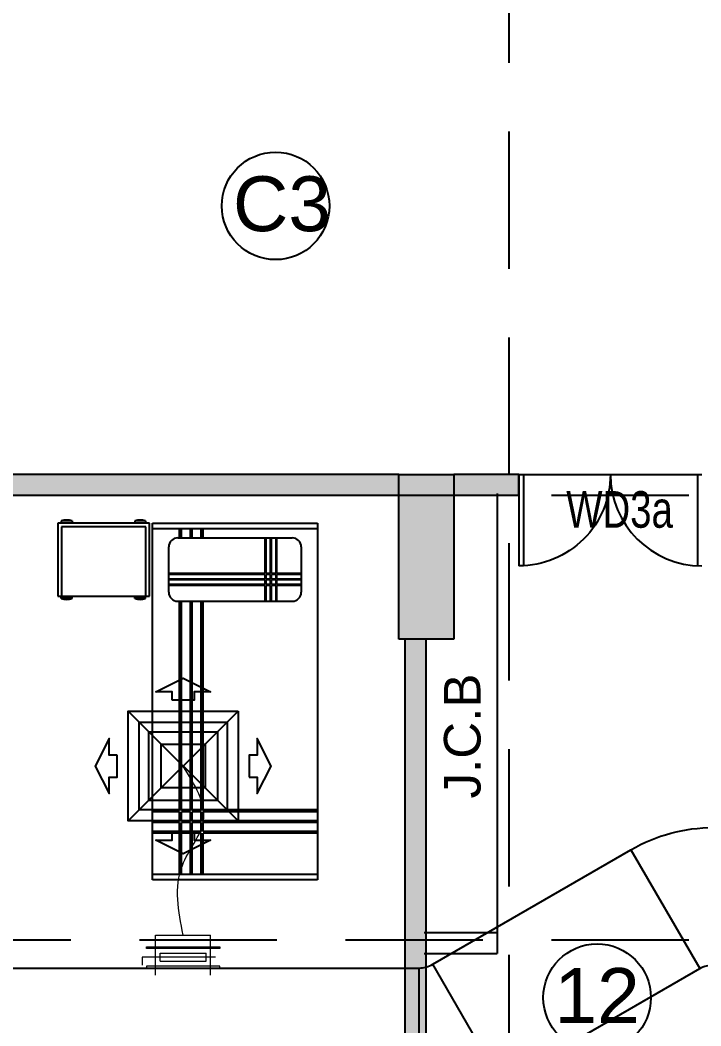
# Model space of a CAD drawing. Extents: x 11598203 to 11995143, y -3849975 to -3698974.
# Drawn here: x 11959176 to 11962894, y -3805955 to -3800459 of the extents above; entities that cross this region are included whole.
import ezdxf

# ---------------------------------------------------------------- set-up
doc = ezdxf.new("R2010")
doc.units = 0
doc.header["$MEASUREMENT"] = 0
doc.linetypes.add('HIDDEN', pattern=[0.375, 0.25, -0.125])
doc.layers.get('0').update_dxf_attribs({"linetype": 'CONTINUOUS'})
for name, color, linetype in [('GRID LINES', 9, 'CONTINUOUS'), ('HATCH', 7, 'CONTINUOUS'), ('HS', 7, 'CONTINUOUS'), ('MEP_HVAC_SA_DIFFUSER', 5, 'CONTINUOUS'), ('MEP_HVAC_SA_DUCT', 3, 'CONTINUOUS'), ('SECTION', 8, 'CONTINUOUS')]:
    doc.layers.add(name, color=color, linetype=linetype)
doc.layers.add('MEP_HVAC_BUTTERFLY _DAMPER', color=5, linetype='CONTINUOUS', lineweight=0)
doc.layers.add('MEP_HVAC_FLEXIBLE_DUCT', color=30, linetype='CONTINUOUS', lineweight=18)
doc.styles.add('ARIAL', font='arial.ttf', dxfattribs={"width": 0.75})
doc.styles.get("Standard").update_dxf_attribs({"font": 'arial.ttf'})

# ---------------------------------------------------------------- blocks, each defined once
blk = doc.blocks.new('8TH FLOOR')
at = {"ltscale": 500}
for points in [[(-15029.60540638678, 6229.999999991152), (-15384.99999967776, 6229.999999990221), (-15384.99999967776, 6114.999999992084), (-15029.60540638492, 6114.999999990687)], [(-15534.9999996759, 5329.999130359385), (-15649.99999968149, 5329.999130360316), (-15649.99999968149, 199.9999999990687), (-15534.99999967776, 199.9999999990687)]]:
    blk.add_hatch(color=8, dxfattribs=at).paths.add_polyline_path(points)
at = {"layer": 'HATCH', "ltscale": 500}
h = blk.add_hatch(color=32, dxfattribs=at)
h.dxf.hatch_style = 1
h.paths.add_polyline_path([(-44309.99999993667, 10129.99999998417), (-44009.99999964237, 10129.99999998417), (-44009.99999964237, 9229.999999986961), (-44309.99999993667, 9229.999999986961)])
h.paths.add_polyline_path([(-6929.999999688938, 6229.99999998929), (-6629.999999688938, 6229.99999998929), (-6629.999999688938, 5251.73913045926), (-6929.999999688938, 5251.73913045926)])
h.paths.add_polyline_path([(-899.9999996982515, 6264.99999998929), (1.862645149230957e-09, 6264.99999998929), (1.862645149230957e-09, 5964.999999990221), (-899.9999996982515, 5964.999999990221)])
h.paths.add_polyline_path([(-31623.74347890913, -10479.99999998743), (-31023.74347890913, -10479.99999998743), (-31023.74347890913, -10779.9999999865), (-31623.74347890913, -10779.9999999865)])
h.paths.add_polyline_path([(-36804.99999965169, -13009.9999999837), (-36054.99999964982, -13009.9999999837), (-36054.99999964982, -13309.99999998324), (-36804.99999965169, -13309.99999998324)])
h.paths.add_polyline_path([(-26484.99999966472, 199.9999999990687), (-26184.99999996461, 199.9999999990687), (-26184.99999996461, -700.0008696326986), (-26484.99999966472, -700.0008696326986)])
h.paths.add_polyline_path([(-36354.99999994971, -17734.99913034542), (-36054.99999964982, -17734.99913034542), (-36054.99999964982, -18484.99999997485), (-36354.99999994971, -18484.99999997485)])
h.paths.add_polyline_path([(-4099.999999992549, 199.9999999995343), (-3499.999999992549, 200), (-3499.999999992549, -100), (-4099.999999992549, -100.0000000004657)])
h.paths.add_polyline_path([(-47739.99999963492, 18319.99999997579), (-46989.99999963678, 18319.99999997579), (-46989.99999963678, 18019.99999997439), (-47739.99999963492, 18019.99999997439)])
h.paths.add_polyline_path([(-47739.99999963492, 14789.99999997998), (-46839.99999963678, 14789.99999997998), (-46839.99999963678, 14489.99999997905), (-47739.99999963492, 14489.99999997905)])
h.paths.add_polyline_path([(-10758.26086936891, 299.9999999981374), (-9929.999999687076, 299.9999999981374), (-9929.999999687076, -9.313225746154785e-10), (-10758.26086936891, -9.313225746154785e-10)])
h.paths.add_polyline_path([(-36804.99999965169, -7679.999999991152), (-36054.99999964982, -7679.999999991152), (-36054.99999964982, -7979.999999990687), (-36804.99999965169, -7979.999999990687)])
h.paths.add_polyline_path([(-34514.99999965541, 900.0008696289733), (-34214.99999965355, 900.0008696289733), (-34214.99999965355, -9.313225746154785e-10), (-34514.99999965541, -9.313225746154785e-10)])
h.paths.add_polyline_path([(-40684.99999994412, 750.0008696299046), (-40384.99999964423, 750.0008696299046), (-40384.99999964423, -9.313225746154785e-10), (-40684.99999994412, -9.313225746154785e-10)])
h.paths.add_polyline_path([(-41009.99999964423, -25.00000000093132), (-40709.9999996461, -25.00000000093132), (-40709.9999996461, -775.0008696322329), (-41009.99999964423, -775.0008696322329)])
h.paths.add_polyline_path([(-47739.99999963492, 29189.99999996088), (-46989.99999963678, 29189.99999996088), (-46989.99999963678, 28889.99999995949), (-47739.99999963492, 28889.99999995949)])
h.paths.add_polyline_path([(-899.9999997001141, 29189.99999995902), (0, 29189.99999995902), (0, 28889.99999996042), (-899.9999997001141, 28889.99999996042)])
h.paths.add_polyline_path([(-47839.99999963678, 10129.99999998417), (-47539.99999993294, 10129.99999998417), (-47539.99999993294, 9229.99999998603), (-47839.99999963678, 9229.99999998603)])
h.paths.add_polyline_path([(-41009.99999964423, 750.0008696299046), (-40709.9999996461, 750.0008696299046), (-40709.9999996461, -9.313225746154785e-10), (-41009.99999964423, -9.313225746154785e-10)])
h.paths.add_polyline_path([(-999.9999999944121, 42919.99999993807), (-699.9999996963888, 42919.99999993807), (-699.9999996963888, 43898.26086947182), (-999.9999999944121, 43898.26086947182)])
h.paths.add_polyline_path([(-47739.99999963492, 21919.9999999702), (-46989.99999963678, 21919.9999999702), (-46989.99999963678, 21619.99999996973), (-47739.99999963492, 21619.99999996973)])
h.paths.add_polyline_path([(-19284.99999967404, 199.9999999990687), (-18984.9999996759, 199.9999999990687), (-18984.9999996759, -700.0008696326986), (-19284.99999967404, -700.0008696326986)])
h.paths.add_polyline_path([(-899.9999996982515, 49149.99999993155), (1.862645149230957e-09, 49149.99999993155), (1.862645149230957e-09, 48849.99999993294), (-899.9999996982515, 48849.99999993294)])
h.paths.add_polyline_path([(-899.9999997001141, 32789.9999999539), (0, 32789.9999999539), (0, 32489.9999999539), (-899.9999997001141, 32489.9999999539)])
h.paths.add_polyline_path([(-47739.99999963492, 25519.99999996601), (-46989.99999963678, 25519.99999996601), (-46989.99999963678, 25219.99999996461), (-47739.99999963492, 25219.99999996461)])
h.paths.add_polyline_path([(-15684.99999997579, 6229.999999991152), (-15384.99999967776, 6229.999999991152), (-15384.99999967776, 5329.999130359385), (-15684.99999997579, 5329.999130359385)])
h.paths.add_polyline_path([(-899.9999996982515, 25519.99999996414), (1.862645149230957e-09, 25519.99999996414), (1.862645149230957e-09, 25219.99999996461), (-899.9999996982515, 25219.99999996461)])
h.paths.add_polyline_path([(-39509.99999964796, -13009.9999999837), (-38759.99999964796, -13009.9999999837), (-38759.99999964796, -13309.99999998324), (-39509.99999964796, -13309.99999998324)])
h.paths.add_polyline_path([(-42694.99999964237, 39919.99999994319), (-42394.99999994226, 39919.99999994319), (-42394.99999994226, 39319.99913031235), (-42694.99999964237, 39319.99913031235)])
h.paths.add_polyline_path([(-47739.99999959394, 39919.99999994319), (-46839.99999963678, 39919.99999994319), (-46839.99999963678, 39619.99999994365), (-47739.99999959394, 39619.99999994365)])
h.paths.add_polyline_path([(-899.9999996963888, 39919.99999994319), (-99.99999999813735, 39919.99999994319), (-99.99999999813735, 39619.99999994319), (-899.9999996963888, 39619.99999994319)])
h.paths.add_polyline_path([(-4099.999999992549, 11189.99999998277), (-3401.09994309023, 11189.99999998277), (-3401.09994309023, 10889.99999998463), (-4099.999999992549, 10889.99999998463)])
h.paths.add_polyline_path([(-31623.74347890913, -7729.999999990687), (-31023.74347890913, -7729.999999990687), (-31023.74347890913, -8029.999999990221), (-31623.74347890913, -8029.999999990221)])
h.paths.add_polyline_path([(-44759.99999963865, -18184.99999997532), (-44009.99999964237, -18184.99999997532), (-44009.99999964237, -18484.99999997485), (-44759.99999963865, -18484.99999997485)])
h.paths.add_polyline_path([(-6929.999999690801, 299.9999999981374), (-6101.739130310714, 299.9999999981374), (-6101.739130310714, -9.313225746154785e-10), (-6929.999999690801, -9.313225746154785e-10)])
h.paths.add_polyline_path([(-899.9999996982515, 18319.99999997392), (1.862645149230957e-09, 18319.99999997392), (1.862645149230957e-09, 18019.99999997439), (-899.9999996982515, 18019.99999997439)])
h.paths.add_polyline_path([(-48040.00086926669, -18184.99999997532), (-47289.99999993481, -18184.99999997532), (-47289.99999993481, -18484.99999997485), (-48040.00086926669, -18484.99999997485)])
h.paths.add_polyline_path([(-42694.99999964237, 43520.00086956983), (-42394.99999994226, 43520.00086956983), (-42394.99999994226, 42919.99999993946), (-42694.99999964237, 42919.99999993946)])
h.paths.add_polyline_path([(-39509.99999964796, -10529.99999998696), (-38759.99999964796, -10529.99999998696), (-38759.99999964796, -10829.9999999865), (-39509.99999964796, -10829.9999999865)])
h.paths.add_polyline_path([(-42369.99999934621, 43520.00086956983), (-42069.99999964237, 43520.00086956983), (-42069.99999964237, 42919.99999993946), (-42369.99999934621, 42919.99999993946)])
h.paths.add_polyline_path([(-39509.99999964796, -7679.999999991152), (-38759.99999964796, -7679.999999991152), (-38759.99999964796, -7979.999999990687), (-39509.99999964796, -7979.999999990687)])
h.paths.add_polyline_path([(-46359.99999963865, 43820.00086941989), (-46059.99999993853, 43820.00086941989), (-46059.99999993853, 42919.99999993807), (-46359.99999963865, 42919.99999993807)])
h.paths.add_polyline_path([(-899.9999997038394, 299.9999999981374), (0, 299.9999999981374), (0, -4.656612873077393e-10), (-899.9999997038394, -4.656612873077393e-10)])
h.paths.add_polyline_path([(-28249.9999999553, 51450.00086941058), (-27950.00000025518, 51450.00086941058), (-27950.00000025518, 50549.99999992875), (-28249.9999999553, 50549.99999992875)])
h.paths.add_polyline_path([(-22219.99999996834, 51450.00086941198), (-21920.00000026822, 51450.00086941198), (-21920.00000026822, 50549.99999993015), (-22219.99999996834, 50549.99999993015)])
h.paths.add_polyline_path([(-44309.99999993667, 750.0008696299046), (-44009.99999964237, 750.0008696299046), (-44009.99999964237, -9.313225746154785e-10), (-44309.99999993667, -9.313225746154785e-10)])
h.paths.add_polyline_path([(-42369.99999934621, 39919.99999994319), (-42069.99999964237, 39919.99999994319), (-42069.99999964237, 39319.99913031235), (-42369.99999934621, 39319.99913031235)])
h.paths.add_polyline_path([(-31549.99999965541, 51450.00086941151), (-31249.9999999553, 51450.00086941151), (-31249.9999999553, 50549.99999992969), (-31549.99999965541, 50549.99999992969)])
h.paths.add_polyline_path([(-46359.99999963865, 49700.00086941384), (-46059.99999993481, 49700.00086941384), (-46059.99999993481, 48949.99999993155), (-46359.99999963865, 48949.99999993155)])
h.paths.add_polyline_path([(-42694.99999964237, 36319.99999994878), (-42394.99999994226, 36319.99999994878), (-42394.99999994226, 35719.99913031748), (-42694.99999964237, 35719.99913031748)])
h.paths.add_polyline_path([(-42369.99999934621, 35719.99913031748), (-42069.99999964237, 35719.99913031748), (-42069.99999964237, 36319.99999994785), (-42369.99999934621, 36319.99999994785)])
h.paths.add_polyline_path([(-44309.99999993667, 15239.99999997811), (-44009.99999964237, 15239.99999997811), (-44009.99999964237, 14489.99999997998), (-44309.99999993667, 14489.99999997998)])
h.paths.add_polyline_path([(-42694.99999964237, 49700.00086941384), (-42394.99999993853, 49700.00086941384), (-42394.99999993853, 48949.99999993155), (-42694.99999964237, 48949.99999993155)])
h.paths.add_polyline_path([(-44760.00086956844, -25.00000000093132), (-44009.99999964237, -25.00000000093132), (-44009.99999964237, -325.0000000004657), (-44760.00086956844, -325.0000000004657)])
h.paths.add_polyline_path([(-15684.99999997765, 199.9999999990687), (-15384.99999967963, 199.9999999990687), (-15384.99999967963, -700.0008696326986), (-15684.99999997765, -700.0008696326986)])
h.paths.add_polyline_path([(-39509.99999964796, -5199.999999994412), (-38759.99999964796, -5199.999999994412), (-38759.99999964796, -5499.999999993946), (-39509.99999964796, -5499.999999993946)])
h.paths.add_polyline_path([(-44309.99999993667, 6229.999999989755), (-44009.99999964237, 6229.999999989755), (-44009.99999964237, 5479.999130359851), (-44309.99999993667, 5479.999130359851)])
h.paths.add_polyline_path([(-36354.99999994971, -25.00000000093132), (-36054.99999964982, -25.00000000093132), (-36054.99999964982, -775.0008696322329), (-36354.99999994971, -775.0008696322329)])
h.paths.add_polyline_path([(-22884.99999967031, 199.9999999990687), (-22584.99999967031, 199.9999999990687), (-22584.99999967031, -700.0008696326986), (-22884.99999967031, -700.0008696326986)])
h.paths.add_polyline_path([(-899.9999997001141, 36319.99999994785), (1.862645149230957e-09, 36319.99999994785), (1.862645149230957e-09, 36019.99999994831), (-899.9999997001141, 36019.99999994831)])
h.paths.add_polyline_path([(-47739.99999963492, 32789.99999995483), (-46989.99999963678, 32789.99999995483), (-46989.99999963678, 32489.99999995437), (-47739.99999963492, 32489.99999995437)])
h.paths.add_polyline_path([(-6929.999999690801, -25.00000000093132), (-6329.999130060896, -25.00000000093132), (-6329.999130060896, -325.0000000004657), (-6929.999999690801, -325.0000000004657)])
h.paths.add_polyline_path([(-41009.99999964423, -17734.99913034542), (-40709.9999996461, -17734.99913034542), (-40709.9999996461, -18484.99999997485), (-41009.99999964423, -18484.99999997485)])
h.paths.add_polyline_path([(-36804.99999965169, -5199.999999994412), (-36054.99999964982, -5199.999999994412), (-36054.99999964982, -5499.999999993015), (-36804.99999965169, -5499.999999993015)])
h.paths.add_polyline_path([(-48015.00043445081, -25.00000000093132), (-47264.99956511892, -25.00000000093132), (-47264.99956511892, -325.0000000004657), (-48015.00043445081, -325.0000000004657)])
h.paths.add_polyline_path([(-10530.000869615, -25.00000000093132), (-9929.999999687076, -25.00000000093132), (-9929.999999687076, -325.0000000004657), (-10530.000869615, -325.0000000004657)])
h.paths.add_polyline_path([(-46839.99999963678, 36319.99999994878), (-47739.99999929406, 36319.99999994878), (-47739.99999929406, 36019.99999994971), (-46839.99999963678, 36019.99999994971)])
h.paths.add_polyline_path([(-34514.99999965541, 6229.999999991152), (-34214.99999965169, 6229.999999991152), (-34214.99999965169, 5329.999130359851), (-34514.99999965541, 5329.999130359851)])
h.paths.add_polyline_path([(-30084.999999661, 199.9999999990687), (-29784.99999965914, 199.9999999990687), (-29784.99999965914, -700.0008696326986), (-30084.999999661, -700.0008696326986)])
h.paths.add_polyline_path([(-36804.99999965169, -10529.99999998696), (-36054.99999964982, -10529.99999998696), (-36054.99999964982, -10829.9999999865), (-36804.99999965169, -10829.9999999865)])
h.paths.add_polyline_path([(-10229.99999998137, 6229.99999998929), (-9929.999999685213, 6229.99999998929), (-9929.999999685213, 5329.999130359385), (-10229.99999998137, 5329.999130359385)])
h.paths.add_polyline_path([(-899.9999997001141, 14789.99999997811), (0, 14789.99999997811), (0, 14489.99999997905), (-899.9999997001141, 14489.99999997905)])
h.paths.add_polyline_path([(-899.9999996982515, 9529.999999985565), (78.26086968556046, 9529.999999985565), (78.26086968556046, 9229.99999998603), (-899.9999996982515, 9229.99999998603)])
h.paths.add_polyline_path([(-39939.99999964423, 49850.00086956192), (-39639.99999964796, 49850.00086956192), (-39639.99999964796, 48949.99999993155), (-39939.99999964423, 48949.99999993155)])
edge = h.paths.add_edge_path()
edge.add_line((-19434.99999996834, 49850.00086941803), (-19434.99999996834, 48949.99999993201))
edge.add_line((-6929.999999690801, 9229.99999998603), (-5951.739130010828, 9229.99999998603))
edge.add_line((-41009.99999964423, 15239.99999997811), (-41009.99999964423, 14489.99999997905))
edge.add_line((-19134.99999967404, 42919.99999993946), (-19134.99999967217, 43820.00086941989))
edge.add_line((-40709.9999996461, 5479.999130359851), (-40709.9999996461, 6229.999999989755))
edge.add_line((-40684.99999994412, 6229.999999989755), (-40684.99999994412, 5479.999130359851))
h.paths.add_polyline_path([(-22219.99999967217, 9529.999999986496), (-21319.99913033843, 9529.999999986496), (-21319.99913033843, 9229.99999998603), (-22219.99999967217, 9229.99999998603)])
h.paths.add_polyline_path([(-37579.99999994598, 10129.99999998417), (-37279.99999964982, 10129.99999998417), (-37279.99999964982, 9230.000000179745), (-37579.99999994598, 9230.000000179745)])
h.paths.add_polyline_path([(-40684.99999994412, 9979.999999985565), (-40384.99999964423, 9979.999999985565), (-40384.99999964423, 9229.99999998603), (-40684.99999994412, 9229.99999998603)])
h.paths.add_polyline_path([(-40684.99999994412, 6229.999999989755), (-40384.99999964423, 6229.999999989755), (-40384.99999964423, 5479.999130359851), (-40684.99999994412, 5479.999130359851)])
h.paths.add_polyline_path([(-32228.26086933725, 9529.999999985565), (-31249.99999995343, 9529.999999985565), (-31249.99999995343, 9229.99999998603), (-32228.26086933725, 9229.99999998603)])
h.paths.add_polyline_path([(-30424.13043435104, 6229.999999990687), (-29445.86956496723, 6229.999999990687), (-29445.86956496723, 5929.999999990221), (-30424.13043435104, 5929.999999990221)])
h.paths.add_polyline_path([(-16860.00086900964, 9529.999999985565), (-15959.9999996759, 9529.999999985565), (-15959.9999996759, 9229.99999998603), (-16860.00086900964, 9229.99999998603)])
h.paths.add_polyline_path([(-28249.99999995902, 9529.999999986496), (-27271.73913027905, 9529.999999986496), (-27271.73913027905, 9229.99999998603), (-28249.99999995902, 9229.99999998603)])
h.paths.add_polyline_path([(-10830.00086931512, 9529.999999985565), (-9929.999999685213, 9529.999999985565), (-9929.999999685213, 9229.99999998603), (-10830.00086931512, 9229.99999998603)])
h.paths.add_polyline_path([(-41009.99999964423, 9979.999999985565), (-40709.9999996461, 9979.999999985565), (-40709.9999996461, 9229.99999998603), (-41009.99999964423, 9229.99999998603)])
h.paths.add_polyline_path([(-41009.99999964423, 6229.999999989755), (-40709.9999996461, 6229.999999989755), (-40709.9999996461, 5479.999130359851), (-41009.99999964423, 5479.999130359851)])
h.paths.add_polyline_path([(-16860.00086900964, 36319.99999994785), (-15959.9999996759, 36319.99999994785), (-15959.9999996759, 36019.99999994878), (-16860.00086900964, 36019.99999994878)], flags=16)
h.paths.add_polyline_path([(-22219.99999967217, 43520.00086956937), (-21919.99999967031, 43520.00086956937), (-21919.99999967031, 42919.9999999404), (-22219.99999967217, 42919.9999999404)], flags=16)
h.paths.add_polyline_path([(-22219.99999967217, 29189.99999995902), (-21319.99913033657, 29189.99999995902), (-21319.99913033657, 28889.99999995949), (-22219.99999967217, 28889.99999995949)], flags=16)
h.paths.add_polyline_path([(-25449.99999966286, 45379.9999999362), (-24849.99913003296, 45379.9999999362), (-24849.99913003296, 45079.99999993667), (-25449.99999966286, 45079.99999993667)], flags=16)
h.paths.add_polyline_path([(-25449.999999661, 43219.99999993946), (-24849.99913003296, 43219.99999993946), (-24849.99913003296, 42919.99999993993), (-25449.999999661, 42919.99999993993)], flags=16)
h.paths.add_polyline_path([(-16860.00086901151, 14789.99999997811), (-15959.9999996759, 14789.99999997811), (-15959.9999996759, 14489.99999997998), (-16860.00086901151, 14489.99999997998)], flags=16)
h.paths.add_polyline_path([(-41009.99999964423, 15239.99999997811), (-40709.9999996461, 15239.99999997811), (-40709.9999996461, 14489.99999997905), (-41009.99999964423, 14489.99999997905)], flags=16)
h.paths.add_polyline_path([(-31249.99999994598, 25219.99999994226), (-32150.00086928345, 25219.99999994226), (-32150.00086928345, 25519.99999996321), (-31249.99999994598, 25519.99999996321)], flags=16)
h.paths.add_polyline_path([(-38180.00086927973, 18319.99999997392), (-37279.99999965169, 18319.99999997392), (-37279.99999965169, 18019.99999997439), (-38180.00086927973, 18019.99999997439)], flags=16)
h.paths.add_polyline_path([(-31549.99999965355, 15089.99999997765), (-31249.99999995716, 15089.99999997765), (-31249.99999995716, 14189.99999997951), (-31549.99999965355, 14189.99999997951)], flags=16)
h.paths.add_polyline_path([(-38180.00086927973, 14789.99999997811), (-37279.99999965169, 14789.99999997811), (-37279.99999965169, 14489.99999997905), (-38180.00086927973, 14489.99999997905)], flags=16)
h.paths.add_polyline_path([(-22219.99999967217, 18319.99999997392), (-21319.99913033843, 18319.99999997392), (-21319.99913033843, 18019.99999997439), (-22219.99999967217, 18019.99999997439)], flags=16)
h.paths.add_polyline_path([(-40684.99999994412, 15239.99999997811), (-40384.99999964423, 15239.99999997811), (-40384.99999964423, 14489.99999997905), (-40684.99999994412, 14489.99999997905)], flags=16)
h.paths.add_polyline_path([(-38180.00086927973, 21919.99999996927), (-37279.99999965169, 21919.99999996927), (-37279.99999965169, 21619.99999996973), (-38180.00086927973, 21619.99999996973)], flags=16)
h.paths.add_polyline_path([(-16860.00086900778, 32789.9999999539), (-15959.9999996759, 32789.9999999539), (-15959.9999996759, 32489.99999995437), (-16860.00086900778, 32489.99999995437)], flags=16)
h.paths.add_polyline_path([(-16860.00086900964, 21919.99999996927), (-15959.9999996759, 21919.99999996927), (-15959.9999996759, 21619.99999996973), (-16860.00086900964, 21619.99999996973)], flags=16)
h.paths.add_polyline_path([(-16860.00086901151, 25519.99999996508), (-15959.99999967776, 25519.99999996508), (-15959.99999967776, 25219.99999996414), (-16860.00086901151, 25219.99999996414)], flags=16)
h.paths.add_polyline_path([(-13359.99999968149, 11189.99999998324), (-12759.99999968335, 11189.99999998324), (-12759.99999968335, 10889.99999998324), (-13359.99999968149, 10889.99999998324)], flags=16)
h.paths.add_polyline_path([(-6929.999999690801, 29189.99999995902), (-6029.999130355194, 29189.99999995902), (-6029.999130355194, 28889.99999995949), (-6929.999999690801, 28889.99999995949)], flags=16)
h.paths.add_polyline_path([(-10830.00086931698, 29189.99999995902), (-9929.999999685213, 29189.99999995902), (-9929.999999685213, 28889.99999995949), (-10830.00086931698, 28889.99999995949)], flags=16)
h.paths.add_polyline_path([(-28249.99999995716, 22219.99999996834), (-27949.999999661, 22219.99999996834), (-27949.999999661, 21319.99999997066), (-28249.99999995716, 21319.99999997066)], flags=16)
h.paths.add_polyline_path([(-22219.99999967031, 21919.99999996927), (-21319.99913033657, 21919.99999996927), (-21319.99913033657, 21619.99999996973), (-22219.99999967031, 21619.99999996973)], flags=16)
h.paths.add_polyline_path([(-6929.999999690801, 9529.999999985565), (-5951.739130010828, 9529.999999985565), (-5951.739130010828, 9229.99999998603), (-6929.999999690801, 9229.99999998603)], flags=16)
h.paths.add_polyline_path([(-31549.99999965541, 22219.99999996787), (-31249.9999999553, 22219.99999996787), (-31249.9999999553, 21319.99999997066), (-31549.99999965541, 21319.99999997066)], flags=16)
h.paths.add_polyline_path([(-10229.99999998324, 22219.99999996787), (-9929.999999685213, 22219.99999996787), (-9929.999999685213, 21319.9999999702), (-10229.99999998324, 21319.9999999702)], flags=16)
h.paths.add_polyline_path([(-28249.99999995902, 29189.99999995949), (-27349.99913002923, 29189.99999995949), (-27349.99913002923, 28889.99999995902), (-28249.99999995902, 28889.99999995902)], flags=16)
h.paths.add_polyline_path([(-15132.49999967963, 43219.999999939), (-14232.49999967963, 43219.999999939), (-14232.49999967963, 42919.99999993993), (-15132.49999967963, 42919.99999993993)], flags=16)
h.paths.add_polyline_path([(-10829.9999999851, 43219.999999939), (-9929.999999685213, 43219.999999939), (-9929.999999685213, 42919.99999993946), (-10829.9999999851, 42919.99999993946)], flags=16)
h.paths.add_polyline_path([(-6929.999999688938, 43219.999999939), (-6029.999999688938, 43219.999999939), (-6029.999999688938, 42919.99999993434), (-6929.999999688938, 42919.99999993434)], flags=16)
h.paths.add_polyline_path([(-22219.99999967031, 25519.99999996414), (-21319.99913033657, 25519.99999996414), (-21319.99913033657, 25219.99999996414), (-22219.99999967031, 25219.99999996414)], flags=16)
h.paths.add_polyline_path([(-28249.99999995902, 25519.99999996554), (-27349.99913003109, 25519.99999996554), (-27349.99913003109, 25219.99999996508), (-28249.99999995902, 25219.99999996508)], flags=16)
h.paths.add_polyline_path([(-34679.99999965355, 11189.99999998417), (-34079.99999995157, 11189.99999998417), (-34079.99999995157, 10889.99999998417), (-34679.99999965355, 10889.99999998417)], flags=16)
h.paths.add_polyline_path([(-22219.99999996834, 36319.99999994691), (-21319.99913033471, 36319.99999994691), (-21319.99913033471, 36019.99999994878), (-22219.99999996834, 36019.99999994878)], flags=16)
h.paths.add_polyline_path([(-38180.00086927973, 25519.99999996414), (-37279.99999965169, 25519.99999996414), (-37279.99999965169, 25219.99999996461), (-38180.00086927973, 25219.99999996461)], flags=16)
h.paths.add_polyline_path([(-6929.999999688938, 25519.99999996414), (-6029.999130355194, 25519.99999996414), (-6029.999130355194, 25219.99999996461), (-6929.999999688938, 25219.99999996461)], flags=16)
h.paths.add_polyline_path([(-10830.00086931512, 25519.99999996414), (-9929.999999687076, 25519.99999996414), (-9929.999999687076, 25219.99999996461), (-10830.00086931512, 25219.99999996461)], flags=16)
h.paths.add_polyline_path([(-6929.999999688938, 22219.9999999688), (-6629.999999690801, 22219.9999999688), (-6629.999999690801, 21319.9999999702), (-6929.999999688938, 21319.9999999702)], flags=16)
h.paths.add_polyline_path([(-28249.99999995902, 18619.99997908762), (-27949.99999966286, 18619.99997908762), (-27949.99999966286, 17719.99999997485), (-28249.99999995902, 17719.99999997485)], flags=16)
h.paths.add_polyline_path([(-6929.999999687076, 15089.99999997718), (-6629.999999688938, 15089.99999997718), (-6629.999999688938, 14189.99999997951), (-6929.999999687076, 14189.99999997951)], flags=16)
h.paths.add_polyline_path([(-22219.99999967031, 32789.99999995437), (-21319.99913033657, 32789.99999995437), (-21319.99913033657, 32489.99999995437), (-22219.99999967031, 32489.99999995437)], flags=16)
h.paths.add_polyline_path([(-10229.99999998324, 33089.99999995343), (-9929.999999685213, 33089.99999995343), (-9929.999999685213, 32189.9999999553), (-10229.99999998324, 32189.9999999553)], flags=16)
h.paths.add_polyline_path([(-6929.999999688938, 33089.99999995343), (-6629.999999688938, 33089.99999995343), (-6629.999999688938, 32189.9999999553), (-6929.999999688938, 32189.9999999553)], flags=16)
h.paths.add_polyline_path([(-32150.00086928532, 29189.99999995856), (-31249.9999999553, 29189.99999995856), (-31249.9999999553, 28889.99999995949), (-32150.00086928532, 28889.99999995949)], flags=16)
h.paths.add_polyline_path([(-16860.00086900964, 29189.99999995902), (-15959.9999996759, 29189.99999995902), (-15959.9999996759, 28888.46057634568), (-16860.00086900964, 28888.46057634568)], flags=16)
h.paths.add_polyline_path([(-38180.00086927973, 29189.99999995902), (-37279.99999965169, 29189.99999995902), (-37279.99999965169, 28889.99999995949), (-38180.00086927973, 28889.99999995949)], flags=16)
h.paths.add_polyline_path([(-23224.13043435849, 6229.999999991152), (-22245.86956527643, 6229.999999991152), (-22245.86956527643, 5929.999999989755), (-23224.13043435849, 5929.999999989755)], flags=16)
h.paths.add_polyline_path([(-31549.99999965727, 18619.99999997392), (-31249.99999995716, 18619.99999997392), (-31249.99999995716, 17719.99999997532), (-31549.99999965727, 17719.99999997532)], flags=16)
h.paths.add_polyline_path([(-35694.99999965169, 48949.99999993155), (-35394.99999994785, 48949.99999993155), (-35394.99999994785, 49750.00086956238), (-35694.99999965169, 49750.00086956238)], flags=16)
h.paths.add_polyline_path([(-6929.999999688938, 36619.99999994924), (-6629.999999688938, 36619.99999994924), (-6629.999999688938, 35719.99999994924), (-6929.999999688938, 35719.99999994924)], flags=16)
h.paths.add_polyline_path([(-31549.99999965727, 45980.00086941849), (-31249.99999995716, 45980.00086941849), (-31249.99999995716, 45079.99999993667), (-31549.99999965727, 45079.99999993667)], flags=16)
h.paths.add_polyline_path([(-16860.00086901151, 39919.99999994365), (-15959.9999996759, 39919.99999994365), (-15959.9999996759, 39619.99999994365), (-16860.00086901151, 39619.99999994365)], flags=16)
h.paths.add_polyline_path([(-22219.99999967031, 45980.00086941803), (-21919.9999999702, 45980.00086941803), (-21919.9999999702, 45079.9999999362), (-22219.99999967031, 45079.9999999362)], flags=16)
h.paths.add_polyline_path([(-35694.99999965169, 43820.00086942129), (-35394.99999995157, 43820.00086942129), (-35394.99999995157, 42919.99999993946), (-35694.99999965169, 42919.99999993946)], flags=16)
h.paths.add_polyline_path([(-19434.99999967217, 43820.00086941989), (-19134.99999997206, 43820.00086941989), (-19135.00000026636, 42919.99999991478), (-19434.99999996647, 42919.99999991478)], flags=16)
h.paths.add_polyline_path([(-38180.00086927973, 39919.99999994319), (-37279.99999965169, 39919.99999994319), (-37279.99999965169, 39619.99999994319), (-38180.00086927973, 39619.99999994319)], flags=16)
h.paths.add_polyline_path([(-28249.99999995716, 39919.99999994319), (-27271.73913027905, 39919.99999994319), (-27271.73913027905, 39619.99999994365), (-28249.99999995716, 39619.99999994365)], flags=16)
h.paths.add_polyline_path([(-39939.99999964423, 43820.00086942082), (-39639.99999994412, 43820.00086942082), (-39639.99999994412, 42919.999999939), (-39939.99999964423, 42919.999999939)], flags=16)
h.paths.add_polyline_path([(-10229.9999999851, 49850.00086941384), (-9930.000000284985, 49850.00086941384), (-9930.000000284985, 48949.99999993201), (-10229.9999999851, 48949.99999993201)], flags=16)
h.paths.add_polyline_path([(-31549.99999965541, 43820.00086942129), (-31249.9999999553, 43820.00086942129), (-31249.9999999553, 42919.99999993946), (-31549.99999965541, 42919.99999993946)], flags=16)
h.paths.add_polyline_path([(-14832.49999997765, 49850.00086941384), (-14532.50000027753, 49850.00086941384), (-14532.50000027753, 48949.99999993201), (-14832.49999997765, 48949.99999993201)], flags=16)
h.paths.add_polyline_path([(-6929.999999688938, 39919.99999994319), (-6029.999130355194, 39919.99999994319), (-6029.999130355194, 39619.99999994365), (-6929.999999688938, 39619.99999994365)], flags=16)
h.paths.add_polyline_path([(-31549.99999965541, 33089.99999995343), (-31249.99999995716, 33089.99999995343), (-31249.99999995716, 32189.99999995483), (-31549.99999965541, 32189.99999995483)], flags=16)
h.paths.add_polyline_path([(-38180.00086927973, 36319.99999994971), (-37279.99999965169, 36319.99999994971), (-37279.99999965169, 36019.99999994878), (-38180.00086927973, 36019.99999994878)], flags=16)
h.paths.add_polyline_path([(-19434.99999996834, 49850.00086941803), (-19135.00000026822, 49850.00086941803), (-19135.00000026822, 48949.9999999362), (-19434.99999996834, 48949.9999999362)], flags=16)
h.paths.add_polyline_path([(-10830.00086932816, 39919.99999994319), (-9929.99999966845, 39919.99999994319), (-9929.999999657273, 39619.99999994319), (-10830.00086931698, 39619.99999994319)], flags=16)
h.paths.add_polyline_path([(-6929.999999687076, 49850.00086941384), (-6629.999999986961, 49850.00086941384), (-6629.999999986961, 48949.99999993201), (-6929.999999687076, 48949.99999993201)], flags=16)
h.paths.add_polyline_path([(-19624.1304346621, 6229.999999989755), (-18645.86956498213, 6229.999999989755), (-18645.86956498213, 5929.999999990687), (-19624.1304346621, 5929.999999990687)], flags=16)
h.paths.add_polyline_path([(-22219.99999967031, 39919.99999994319), (-21319.99913033657, 39919.99999994319), (-21319.99913033657, 39619.99999994365), (-22219.99999967031, 39619.99999994365)], flags=16)
h.paths.add_polyline_path([(-22219.99999996834, 14789.99999997905), (-21319.99913033843, 14789.99999997905), (-21319.99913033843, 14489.99999997905), (-22219.99999996834, 14489.99999997905)], flags=16)
h.paths.add_polyline_path([(-28249.99999995716, 36619.99999994924), (-27949.99999965914, 36619.99999994924), (-27949.99999965914, 35719.99999994924), (-28249.99999995716, 35719.99999994924)], flags=16)
h.paths.add_polyline_path([(-16860.00086900964, 18319.99999997392), (-15959.9999996759, 18319.99999997392), (-15959.9999996759, 18019.99999997439), (-16860.00086900964, 18019.99999997439)], flags=16)
h.paths.add_polyline_path([(-31549.99999965541, 35719.99999994924), (-31249.99999996088, 35719.99999994924), (-31249.99999996088, 36617.57461917354), (-31549.99999965541, 36617.57461917354)], flags=16)
h.paths.add_polyline_path([(-10229.9999999851, 18619.99999997346), (-9929.999999687076, 18619.99999997346), (-9929.999999687076, 17719.99999997579), (-10229.9999999851, 17719.99999997579)], flags=16)
h.paths.add_polyline_path([(-28249.99999995716, 15089.99999997765), (-27949.999999661, 15089.99999997765), (-27949.999999661, 14189.99999997951), (-28249.99999995716, 14189.99999997951)], flags=16)
h.paths.add_polyline_path([(-6929.999999690801, 18619.99999997346), (-6629.999999690801, 18619.99999997346), (-6629.999999690801, 17719.99999997485), (-6929.999999690801, 17719.99999997485)], flags=16)
h.paths.add_polyline_path([(-32228.26086933538, 39919.99999994319), (-31249.9999999553, 39919.99999994319), (-31249.9999999553, 39619.99999994319), (-32228.26086933538, 39619.99999994319)], flags=16)
h.paths.add_polyline_path([(-10229.99999998324, 15089.99999997811), (-9929.999999687076, 15089.99999997811), (-9929.999999687076, 14189.99999997951), (-10229.99999998324, 14189.99999997951)], flags=16)
h.paths.add_polyline_path([(-28249.99999995716, 33089.99999995343), (-27949.999999661, 33089.99999995343), (-27949.999999661, 32189.99999995483), (-28249.99999995716, 32189.99999995483)], flags=16)
h.paths.add_polyline_path([(-38180.00086927973, 32789.9999999539), (-37279.99999994785, 32789.9999999539), (-37279.99999994785, 32489.99999995437), (-38180.00086927973, 32489.99999995437)], flags=16)
h.paths.add_polyline_path([(-10229.99999998324, 36619.99999994924), (-9929.999999685213, 36619.99999994924), (-9929.999999685213, 35719.99999994971), (-10229.99999998324, 35719.99999994971)], flags=16)
h = blk.add_hatch(color=32, dxfattribs=at)
h.dxf.hatch_style = 1
edge = h.paths.add_edge_path()
edge.add_line((-47491.51982152462, -2982.403377800714), (-47459.2157641463, -2958.144263998605))
edge.add_line((-47426.48197030276, -2922.975628892891), (-47401.04308518767, -2882.120147405192))
edge.add_line((-47459.2157641463, -2958.144263998605), (-47426.48197030276, -2922.975628892891))
edge.add_line((-47401.04308518767, -2882.120147405192), (-47388.23846958764, -2851.294131210074))
edge.add_line((-45016.89860525727, -5512.808544991072), (-44992.02169997804, -5431.729527206626))
edge.add_line((-45062.57311928459, -5223.8758899807), (-45102.42215803824, -5191.260119998362))
edge.add_line((-45346.20433283783, -5173.680227084085), (-45396.64137030952, -5205.157804886345))
edge.add_arc((-45239.99999963865, -10394.99999998696), 249.9999999990632, -149.35477564383189, 12.900086912163601, ccw=False)
edge.add_line((-45396.64137030952, -5205.157804886345), (-45439.03012767807, -5248.715472917538))
edge.add_line((-45439.03012767807, -5248.715472917538), (-45469.12627235614, -5299.994244405068))
edge.add_line((-47542.2536834199, -3006.928721395321), (-47491.51982152462, -2982.403377800714))
edge = h.paths.add_edge_path()
edge.add_arc((-32851.14320452511, -1307.849094718695), 249.9999999996556, 0, 360)
edge = h.paths.add_edge_path()
edge.add_arc((-29448.25735445507, -4650.916469539516), 249.9999999996556, 0, 360)
edge = h.paths.add_edge_path()
edge.add_arc((-28312.07825179771, -10679.99999998556), 249.9999999996556, 0, 360)
edge = h.paths.add_edge_path()
edge.add_arc((-32794.99999965727, -3600.883311029524), 249.9999999996556, 0, 360)
edge = h.paths.add_edge_path()
edge.add_arc((-47624.99999993294, -15738.98025913024), 249.9999999996556, 0, 360)
edge = h.paths.add_edge_path()
edge.add_arc((-32794.99999965727, -14909.11668894812), 249.9999999996556, 0, 360)
edge = h.paths.add_edge_path()
edge.add_arc((-47624.99999993294, -2771.019740846939), 249.9999999996556, 0, 360)
edge = h.paths.add_edge_path()
edge.add_arc((-47639.99999963492, -5399.999999993015), 249.9999999996556, 0, 360)
edge = h.paths.add_edge_path()
edge.add_arc((-45239.99999963865, -13109.99999998277), 249.9999999996556, 0, 360)
edge = h.paths.add_edge_path()
edge.add_arc((-32851.14320452511, -17202.15090510994), 249.9999999996556, 0, 360)
edge = h.paths.add_edge_path()
edge.add_arc((-33733.0452262871, -7829.999999990221), 249.9999999996556, 0, 360)
edge = h.paths.add_edge_path()
edge.add_arc((-48844.99999963306, -9254.999999987893), 249.9999999996556, 0, 360)
edge = h.paths.add_edge_path()
edge.add_arc((-29448.25735445507, -13859.08353043813), 249.9999999996556, 0, 360)
edge = h.paths.add_edge_path()
edge.add_arc((-33733.0452262871, -10679.99999998556), 249.9999999996556, 0, 360)
edge = h.paths.add_edge_path()
edge.add_arc((-47639.99999963492, -13109.99999998277), 249.9999999996556, 0, 360)
edge = h.paths.add_edge_path()
edge.add_arc((-28312.07825179771, -7829.999999990221), 249.9999999996556, 0, 360)
h.paths.add_polyline_path([(-12189.99999968149, 3399.999999993946), (-11889.99999968149, 3399.999999993946), (-11889.99999968149, 2799.999999994878), (-12189.99999968149, 2799.999999994878)])
edge = h.paths.add_edge_path(flags=16)
edge.add_arc((-45239.99999963865, -5399.999999993015), 249.9999999996556, 0, 360)
edge = h.paths.add_edge_path(flags=16)
edge.add_arc((-45239.99999963865, -10394.99999998603), 249.9999999996556, 0, 360)
edge = h.paths.add_edge_path(flags=16)
edge.add_arc((-45239.99999963865, -8114.999999989755), 249.9999999996556, 0, 360)
at = {"layer": 'HS', "lineweight": -3, "ltscale": 500}
h = blk.add_hatch(color=8, dxfattribs=at)
h.dxf.hatch_style = 1
h.paths.add_polyline_path([(-15684.99999997579, 6114.999999991618), (-15684.99999997579, 6229.999999991152), (-17540.49999997579, 6229.999999991152), (-17540.49999997392, 6114.999999991618)])
h.paths.add_polyline_path([(-17540.49999997485, 6114.99999999092), (-17540.49999997485, 6229.999999991385), (-18645.86956498399, 6229.999999991152), (-18645.86956498399, 6114.999999990687)])
at = {"color": 8, "lineweight": 25}
for p, q in [((-15684.99999997579, 6229.999999990687), (-18270.86956528202, 6229.999999990687)), ((-15029.60540638678, 6229.999999991152), (-15384.99999967963, 6229.999999990687)), ((-15029.60540638678, 6229.999999990687), (-14029.60540638678, 6229.999999990687)), ((-15029.60540638678, 6229.999999990687), (-15029.60540638678, 6114.999999991618)), ((-15029.60540638678, 6114.999999991618), (-15029.60540638678, 6229.999999990687)), ((-15029.60540638678, 6229.999999990687), (-15029.60540638678, 5729.999999991152)), ((-15004.60540638678, 6229.999999990687), (-15004.60540638678, 5730.62539110519)), ((-14054.60540638678, 6229.999999990687), (-14054.60540638678, 5730.625391104724)), ((-15684.99999997579, 6114.999999991618), (-18270.86956528202, 6114.999999991618)), ((-15029.60540638678, 6114.999999991618), (-15384.99999967963, 6114.999999991618)), ((-15147.40802572295, 6126.276905184146), (-15147.40802572295, 3726.276905191597)), ((-17547.22656512074, 5963.597770855296), (-17547.22666048817, 5563.597770855296)), ((-17047.22656512074, 5963.597651646007), (-17547.22656512074, 5963.597770855296)), ((-17469.30598686822, 5975.766727272887), (-17528.39413836412, 5975.766741360538)), ((-17528.39413836412, 5975.766741360538), (-17528.39414126612, 5963.59776636539)), ((-17527.53051931784, 5943.901715660468), (-17527.53060998954, 5563.597766159568)), ((-17066.9226203151, 5943.901605843101), (-17527.53051931784, 5943.901715660468)), ((-17469.30598686822, 5975.766727272887), (-17469.30598976836, 5963.597752277739)), ((-17068.29146919027, 5975.766631663777), (-17127.37962068617, 5975.766645751428)), ((-17127.37962068617, 5975.766645751428), (-17127.37962358817, 5963.59767075628)), ((-17068.29146919027, 5975.766631663777), (-17068.29147209227, 5963.597656668629)), ((-17066.92271098681, 5563.597656342201), (-17066.9226203151, 5943.901605843101)), ((-17047.22666048817, 5563.597651646007), (-17047.22656512074, 5963.597651646007)), ((-17029.73045884818, 4013.597648191731), (-17029.72999393195, 5963.597648191266)), ((-17029.72999393195, 5963.597648191266), (-16129.72313630953, 5963.597433613148)), ((-16129.72313630953, 5963.597433613148), (-16129.72360122763, 4013.597433613148)), ((-17029.73000097275, 5934.06986414874), (-16129.72314335033, 5934.069649570156)), ((-16892.39428535104, 5882.561529121362), (-16267.05888353288, 5882.561380029656)), ((-16941.60732947849, 5585.933056063019), (-16941.60727048852, 5833.348567449953)), ((-16217.84592186101, 5833.348394892178), (-16217.84598085098, 5585.932883504778)), ((-17547.22666048817, 5563.597770855296), (-17047.22666048817, 5563.597651646007)), ((-17528.39423953369, 5551.428791370243), (-17528.39423663355, 5563.59776636539)), ((-17469.30608803779, 5551.428777282592), (-17528.39423953369, 5551.428791370243)), ((-17469.30608803779, 5551.428777282592), (-17469.30608513579, 5563.597752277739)), ((-17127.37972185761, 5551.428695761133), (-17127.37971895561, 5563.59767075628)), ((-17068.29157035984, 5551.428681673482), (-17127.37972185761, 5551.428695761133)), ((-17068.29157035984, 5551.428681673482), (-17068.2915674597, 5563.597656668629)), ((-16892.39436780661, 5536.720070925076), (-16267.05896598846, 5536.719921833836)), ((-15649.99999968149, 200), (-15649.99999968149, 5329.999130360316)), ((-15534.99999967776, 200), (-15534.99999967776, 5329.999130360316)), ((-16129.72360122763, 4013.597433613148), (-17029.73045884818, 4013.597648191731)), ((-16129.72359418683, 4043.125217656139), (-17029.73045180924, 4043.125432234257)), ((-15547.40802572295, 3726.276905191597), (-15147.40802572295, 3726.276905191597)), ((-15147.40802572295, 3726.276905191597), (-15147.40802572295, 3611.276904893573)), ((-15547.40802572295, 3611.276904893573), (-15147.40802572295, 3611.276904893573))]:
    blk.add_line(p, q, dxfattribs=at)
at = {"color": 8, "lineweight": 25, "ltscale": 500}
for p, q in [((-15684.99999997579, 6229.999999991152), (-17690.49999997579, 6229.999999991152)), ((-15684.99999997579, 5329.999130359851), (-15684.99999997579, 6229.999999989755)), ((-15684.99999997579, 6229.999999989755), (-15384.99999967776, 6229.999999989755)), ((-15384.99999967776, 6229.999999989755), (-15384.99999967776, 5329.999130359385)), ((-15384.99999967776, 5329.999130359385), (-15684.99999997579, 5329.999130359851))]:
    blk.add_line(p, q, dxfattribs=at)
at = {"color": 8, "lineweight": 25, "ltscale": 0.75}
for p, q in [((-16882.09109303914, 5882.561526664998), (-16882.09108075872, 5934.069828948937)), ((-16872.24849835783, 5882.561524318065), (-16872.24848607741, 5934.069826602004)), ((-16823.03552495316, 5882.561512584798), (-16823.03551267274, 5934.069814868737)), ((-16813.19293027371, 5882.561510238331), (-16813.19291799329, 5934.06981252227)), ((-16763.97995686904, 5882.561498505063), (-16763.97994458862, 5934.069800789002)), ((-16754.13736218773, 5882.561496158596), (-16754.13734990731, 5934.069798442069)), ((-16414.59239198454, 5687.576340195257), (-16414.59234549664, 5882.561415204313)), ((-16409.67109464295, 5687.576339021791), (-16409.67104815505, 5882.561414031312)), ((-16385.06460794061, 5687.57633315539), (-16385.06456145272, 5882.561408164445)), ((-16380.14331060089, 5687.576331981923), (-16380.14326411299, 5882.561406991445)), ((-16355.53682389855, 5687.576326115057), (-16355.53677741066, 5882.561401124578)), ((-16350.61552655883, 5687.576324942056), (-16350.61548006907, 5882.561399951112)), ((-16414.59239198454, 5687.576340195257), (-16941.60730524361, 5687.576465845574)), ((-16414.592393158, 5682.655042854603), (-16941.60730641708, 5682.65516850492)), ((-16414.59239902347, 5658.048556152266), (-16414.592393158, 5682.655042854603)), ((-16409.67110168375, 5658.048554979265), (-16409.67109581642, 5682.655041681603)), ((-16385.06460911408, 5682.655035814736), (-16409.67109581642, 5682.655041681603)), ((-16385.06460794061, 5687.57633315539), (-16409.67109464295, 5687.576339021791)), ((-16385.06461498141, 5658.048549112398), (-16385.06460911408, 5682.655035814736)), ((-16380.14331763983, 5658.048547939397), (-16380.14331177436, 5682.65503464127)), ((-16355.53682389855, 5687.576326115057), (-16380.14331060089, 5687.576331981923)), ((-16355.53682507202, 5682.655028774869), (-16380.14331177436, 5682.65503464127)), ((-16355.53683093749, 5658.048542072531), (-16355.53682507202, 5682.655028774869)), ((-16217.8459566161, 5687.576293287333), (-16350.61552655883, 5687.576324942056)), ((-16350.61553359777, 5658.048540899064), (-16350.61552773044, 5682.655027601402)), ((-16217.84595778957, 5682.654995946679), (-16350.61552773044, 5682.655027601402)), ((-16414.59240606427, 5628.520772109739), (-16941.60731932335, 5628.520897760056)), ((-16414.59240723774, 5623.599474769086), (-16941.60732049681, 5623.599600419402)), ((-16414.59239902347, 5658.048556152266), (-16941.60731228441, 5658.048681802582)), ((-16414.59240019694, 5653.127258812077), (-16941.60731345788, 5653.127384462394)), ((-16414.59242795035, 5536.719957008492), (-16414.59240723774, 5623.599474769086)), ((-16414.59240606427, 5628.520772109739), (-16414.59240019694, 5653.127258812077)), ((-16409.67113061063, 5536.719955835026), (-16409.67110989615, 5623.599473596085)), ((-16409.67110872269, 5628.520770936273), (-16409.67110285722, 5653.127257638611)), ((-16385.06462202035, 5628.520765069872), (-16409.67110872269, 5628.520770936273)), ((-16385.06462319382, 5623.599467729218), (-16409.67110989615, 5623.599473596085)), ((-16385.06461498141, 5658.048549112398), (-16409.67110168375, 5658.048554979265)), ((-16385.06461615488, 5653.12725177221), (-16409.67110285722, 5653.127257638611)), ((-16385.06464390829, 5536.719949968625), (-16385.06462319382, 5623.599467729218)), ((-16385.06462202035, 5628.520765069872), (-16385.06461615488, 5653.12725177221)), ((-16380.14334656671, 5536.719948795158), (-16380.14332585409, 5623.599466556218)), ((-16355.53683915175, 5623.599460689351), (-16380.14332585409, 5623.599466556218)), ((-16355.53683093749, 5658.048542072531), (-16380.14331763983, 5658.048547939397)), ((-16355.53683211096, 5653.127244731877), (-16380.14331881329, 5653.127250598744)), ((-16380.14332468063, 5628.520763896406), (-16380.14331881329, 5653.127250598744)), ((-16355.53683797829, 5628.520758030005), (-16380.14332468063, 5628.520763896406)), ((-16355.53685986623, 5536.719942928292), (-16355.53683915175, 5623.599460689351)), ((-16355.53683797829, 5628.520758030005), (-16355.53683211096, 5653.127244731877)), ((-16350.61556252465, 5536.719941755291), (-16350.61554181203, 5623.599459515885)), ((-16350.61554063857, 5628.520756856538), (-16350.61553477123, 5653.127243558876)), ((-16217.84597069584, 5628.520725201815), (-16350.61554063857, 5628.520756856538)), ((-16217.8459718693, 5623.599427861162), (-16350.61554181203, 5623.599459515885)), ((-16217.8459636569, 5658.048509244341), (-16350.61553359777, 5658.048540899064)), ((-16217.84596483037, 5653.127211904153), (-16350.61553477123, 5653.127243558876)), ((-16882.09144735895, 4396.43383403914), (-16882.09117549472, 5536.720068468712)), ((-16872.24885267951, 4396.433831692673), (-16872.24858081341, 5536.720066122245)), ((-16823.03587927483, 4396.433819959406), (-16823.03560740873, 5536.720054388978)), ((-16813.19328459352, 4396.433817612473), (-16813.19301272742, 5536.720052042045)), ((-16763.98031118885, 4396.433805879205), (-16763.98003932275, 5536.720040308777)), ((-16754.13771650754, 4396.433803532738), (-16754.1374446433, 5536.72003796231)), ((-16882.09144735895, 4396.43383403914), (-17029.73036757298, 4396.433869238943)), ((-16882.09144970588, 4386.591239358298), (-17029.73036991991, 4386.591274558101)), ((-16882.09146144055, 4337.378265953623), (-16882.09144970588, 4386.591239358298)), ((-16872.24886675924, 4337.378263607156), (-16872.24885502644, 4386.591237011831)), ((-16823.03588162176, 4386.591225278564), (-16872.24885502644, 4386.591237011831)), ((-16823.03587927483, 4396.433819959406), (-16872.24885267951, 4396.433831692673)), ((-16823.03589335456, 4337.378251873888), (-16823.03588162176, 4386.591225278564)), ((-16813.19329867326, 4337.378249527421), (-16813.19328694046, 4386.591222931631)), ((-16763.98031353578, 4386.591211198363), (-16813.19328694046, 4386.591222931631)), ((-16763.98031118885, 4396.433805879205), (-16813.19328459352, 4396.433817612473)), ((-16763.98032526858, 4337.378237794153), (-16763.98031353578, 4386.591211198363)), ((-16754.13773058727, 4337.378235447221), (-16754.13771885447, 4386.591208851896)), ((-16129.72350995243, 4396.433654660825), (-16754.13771650754, 4396.433803532738)), ((-16129.72351229936, 4386.591059979983), (-16754.13771885447, 4386.591208851896)), ((-16882.09146144055, 4337.378265953623), (-17029.73038165271, 4337.378301153891)), ((-16882.09146378562, 4327.535671272781), (-17029.73038399965, 4327.535706472583)), ((-16882.09147552028, 4278.322697868571), (-16882.09146378562, 4327.535671272781)), ((-16872.24888083898, 4278.322695521638), (-16872.24886910617, 4327.535668926314)), ((-16823.03589335456, 4337.378251873888), (-16872.24886675924, 4337.378263607156)), ((-16823.0358957015, 4327.535657193046), (-16872.24886910617, 4327.535668926314)), ((-16823.0359074343, 4278.32268378837), (-16823.0358957015, 4327.535657193046)), ((-16813.19331275299, 4278.322681441903), (-16813.19330102019, 4327.535654846113)), ((-16763.98032526858, 4337.378237794153), (-16813.19329867326, 4337.378249527421)), ((-16763.98032761551, 4327.535643112846), (-16813.19330102019, 4327.535654846579)), ((-16763.98033934832, 4278.322669708636), (-16763.98032761551, 4327.535643112846)), ((-16754.13774466701, 4278.322667361703), (-16754.13773293421, 4327.535640766378)), ((-16129.72352403216, 4337.378086575307), (-16754.13773058727, 4337.378235447221)), ((-16129.72352637909, 4327.535491894465), (-16754.13773293421, 4327.535640766378)), ((-16882.09147552028, 4278.322697868571), (-17029.73039573245, 4278.322733068373)), ((-16882.09147786722, 4268.480103187729), (-17029.73039807938, 4268.480138387531)), ((-16882.09153159522, 4043.125397034455), (-16882.09147786722, 4268.480103187729)), ((-16872.24893691391, 4043.125394687988), (-16872.24888318591, 4268.480100840796)), ((-16823.0359074343, 4278.32268378837), (-16872.24888083898, 4278.322695521638)), ((-16823.03590978123, 4268.480089107528), (-16872.24888318591, 4268.480100840796)), ((-16823.03596350923, 4043.12538295472), (-16823.03590978123, 4268.480089107528)), ((-16813.19336882792, 4043.125380607788), (-16813.19331509992, 4268.480086761061)), ((-16763.98034169525, 4268.480075027794), (-16813.19331509992, 4268.480086761061)), ((-16763.98033934832, 4278.322669708636), (-16813.19331275299, 4278.322681441903)), ((-16763.98039542511, 4043.12536887452), (-16763.98034169525, 4268.480075027794)), ((-16754.1378007438, 4043.125366528053), (-16754.13774701394, 4268.480072680861)), ((-16129.72354045883, 4268.479923808947), (-16754.13774701394, 4268.480072680861)), ((-16129.7235381119, 4278.322518489789), (-16754.13774466701, 4278.322667361703))]:
    blk.add_line(p, q, dxfattribs=at)
at = {"color": 8, "lineweight": -3, "ltscale": 500}
for centre in [(-16358.05135553889, 7697.159120206255), (-14602.31983837672, 3370.598409171682)]:
    blk.add_circle(centre, 293.7990361406543, dxfattribs=at)
at = {"color": 8}
for centre, radius, start, end in [((-14029.60540638678, 6229.999999990687), 499.9999999999999, 180, 270), ((-17498.85008316115, 5889.596513384022), 91.09423355751082, 71.07534191496713, 108.9246307823428), ((-17097.8355654832, 5889.596417774446), 91.09423355751082, 71.07534191496713, 108.9246307823428), ((-16892.39429708384, 5833.348555716686), 49.21297340451422, 89.99998634018678, 179.9999863396217), ((-16267.05889526568, 5833.348406625446), 49.21297340451422, 359.9999863396217, 89.99998634018678), ((-17498.85014324076, 5637.599005259108), 91.09423355751082, 251.0753419149671, 288.9246307823428), ((-17097.83562556468, 5637.598909649998), 91.09423355751082, 251.0753419149671, 288.9246307823428), ((-16892.39435607381, 5585.933044329751), 49.21297340451422, 179.9999863396217, 269.9999863401868), ((-16267.05895425566, 5585.932895238046), 49.21297340451422, 269.9999863401868, 359.9999863396217)]:
    blk.add_arc(centre, radius, start, end, dxfattribs=at)
at = {"color": 8, "extrusion": (0, 0, -1)}
blk.add_ellipse((-15029.60540638678, 6229.999999990687), major_axis=(-416.4553160143949, 276.7037581308185), ratio=0.9999999999975969, start_param=2.555142854894817, end_param=4.125939181693225, dxfattribs=at)
at = {"layer": 'GRID LINES', "color": 138, "linetype": 'HIDDEN', "ltscale": 3000}
for p, q in [((-15084.99999982864, 55353.8588872659), (-15084.99999982864, -16425.10462607117)), ((5022.752088187262, 6114.999999989755), (-57948.54704729095, 6114.999999989755)), ((5022.752088187262, 3684.999999993946), (-57948.54704729095, 3684.999999993946))]:
    blk.add_line(p, q, dxfattribs=at)
at = {"color": 8, "lineweight": 20}
for s, p in [('C3', (-16591.19058712944, 7558.878021480981)), ('12', (-14835.45906996727, 3232.317310445942))]:
    blk.add_text(s, height=300, dxfattribs=at).set_placement(p)
at = {"color": 8, "lineweight": 20, "style": 'ARIAL', "width": 0.75}
blk.add_text('WD3a', height=199.9999999997244, dxfattribs=at).set_placement((-14770.7749019517, 5938.536566636059))
at = {"color": 8, "lineweight": 20}
blk.add_text('J.C.B', height=199.9999999997244, rotation=90, dxfattribs=at).set_placement((-15238.8383670263, 4458.722792608198))
blk = doc.blocks.new('SA_DIFFUSER_600X600 MM')
at = {"layer": 'MEP_HVAC_SA_DIFFUSER', "color": 8}
for p, q in [((11908714.2326826, -3793568.006851872), (11908114.2326826, -3794168.006851872)), ((11908714.2326826, -3794168.006851872), (11908114.2326826, -3793568.006851872))]:
    blk.add_line(p, q, dxfattribs=at)
at = {"layer": 'MEP_HVAC_SA_DIFFUSER', "color": 152}
for points in [[(11908354.2326826, -3793508.006851872), (11908354.2326826, -3793463.006851872), (11908264.2326826, -3793463.006851872), (11908414.2326826, -3793388.006851872), (11908564.2326826, -3793463.006851872), (11908474.2326826, -3793463.006851872), (11908474.2326826, -3793508.006851872)], [(11908054.2326826, -3793808.006851872), (11908009.2326826, -3793808.006851872), (11908009.2326826, -3793718.006851872), (11907934.2326826, -3793868.006851872), (11908009.2326826, -3794018.006851872), (11908009.2326826, -3793928.006851872), (11908054.2326826, -3793928.006851872)], [(11908774.2326826, -3793928.006851872), (11908819.2326826, -3793928.006851872), (11908819.2326826, -3794018.006851872), (11908894.2326826, -3793868.006851872), (11908819.2326826, -3793718.006851872), (11908819.2326826, -3793808.006851872), (11908774.2326826, -3793808.006851872)], [(11908474.2326826, -3794228.006851872), (11908474.2326826, -3794273.006851872), (11908564.2326826, -3794273.006851872), (11908414.2326826, -3794348.006851872), (11908264.2326826, -3794273.006851872), (11908354.2326826, -3794273.006851872), (11908354.2326826, -3794228.006851872)]]:
    blk.add_lwpolyline(points, close=True, dxfattribs=at)
at = {"layer": 'MEP_HVAC_SA_DIFFUSER', "color": 5}
for points in [[(11908714.2326826, -3793568.006851872), (11908714.2326826, -3794168.006851872), (11908114.2326826, -3794168.006851872), (11908114.2326826, -3793568.006851872)], [(11908601.7326826, -3793680.506851872), (11908601.7326826, -3794055.506851872), (11908226.7326826, -3794055.506851872), (11908226.7326826, -3793680.506851872)]]:
    blk.add_lwpolyline(points, close=True, dxfattribs=at)
at = {"layer": 'MEP_HVAC_SA_DIFFUSER', "color": 8}
for points in [[(11908654.2326826, -3793628.006851872), (11908654.2326826, -3794108.006851872), (11908174.2326826, -3794108.006851872), (11908174.2326826, -3793628.006851872)], [(11908534.2326826, -3793748.006851872), (11908534.2326826, -3793988.006851872), (11908294.2326826, -3793988.006851872), (11908294.2326826, -3793748.006851872)]]:
    blk.add_lwpolyline(points, close=True, dxfattribs=at)
blk = doc.blocks.new('BUTERFLY DAMPER')
at = {"layer": 'MEP_HVAC_BUTTERFLY _DAMPER', "color": 5}
for p, q in [((11907467.78501352, -3792866.485845907, 0.0005951086071610628), (11907467.78501352, -3793265.878296784, 0.0005951086071610628)), ((11907467.78501352, -3793265.878296784, 0.0005951086071610628), (11907424.921558, -3793265.878296784, 0.0005951086071610628))]:
    blk.add_line(p, q, dxfattribs=at)
at = {"layer": 'MEP_HVAC_BUTTERFLY _DAMPER', "color": 9}
for p, q in [((11907370.3511535, -3792892.942525414, 0.0005951086071610628), (11907588.97353886, -3792892.942525414, 0.0005951086071610628)), ((11907588.97353886, -3793192.94145729, 0.0005951086071610628), (11907588.97353886, -3792892.942525414, 0.0005951086071610628)), ((11907370.3511535, -3793192.942525414, 0.0005951086071610628), (11907588.97353886, -3793192.942525414, 0.0005951086071610628))]:
    blk.add_line(p, q, dxfattribs=at)
at = {"layer": 'MEP_HVAC_BUTTERFLY _DAMPER', "color": 1}
for p, q in [((11907445.69383032, -3792917.582151053, 0.0005951086071610628), (11907489.57747214, -3792917.582151053, 0.0005951086071610628)), ((11907445.69383032, -3793167.581241373, 0.0005951086071610628), (11907445.69383032, -3792917.582151053, 0.0005951086071610628)), ((11907489.57747214, -3793167.581241296, 0.0005951086071610628), (11907489.57747214, -3792917.582151053, 0.0005951086071610628)), ((11907445.69383032, -3793167.581241373, 0.0005951086071610628), (11907489.57747214, -3793167.581241296, 0.0005951086071610628))]:
    blk.add_line(p, q, dxfattribs=at)
at = {"layer": 'MEP_HVAC_BUTTERFLY _DAMPER', "color": 9, "elevation": 0.0005951086071610628}
for points in [[(11907418.87085757, -3793242.748586873), (11907408.87091569, -3793242.748587106), (11907408.87091569, -3792842.750082443), (11907418.87087296, -3792842.720851013)], [(11907515.21269322, -3793242.748586873), (11907525.21263511, -3793242.748587106), (11907525.21263511, -3792842.750082443), (11907515.21267783, -3792842.720851013)]]:
    blk.add_lwpolyline(points, close=True, dxfattribs=at)

msp = doc.modelspace()

# ---------------------------------------------------------------- linework, layer by layer
at = {"layer": 'MEP_HVAC_FLEXIBLE_DUCT'}
msp.add_spline([(11960066.08240939, -3805458.657798812, 0.0005951086077073435), (11960061.81205636, -3805078.185946485, 0.00064333784591522), (11960177.07495398, -3804835.010421596), (11960066.27506767, -3804535.010421604)], degree=3, dxfattribs=at)
at = {"layer": 'MEP_HVAC_SA_DUCT', "ltscale": 500}
for points in [[(11954454.6750683, -3805638.760421214), (11961353.91649985, -3805638.760421214, 0.1318619065830691), (11961429.02342979, -3805618.60243705), (11962511.90984152, -3804992.208326447, -0.1318619067222598), (11962962.55142154, -3804871.260421214), (11968050.17506842, -3804871.260421214)], [(11954454.6750683, -3806388.760421214), (11961353.91649884, -3806388.760421214, 0.1318619065568986), (11961804.55807835, -3806267.812516273), (11962887.44449261, -3805641.418405377, -0.1318619065830691), (11962962.55142254, -3805621.260421213), (11968050.17506842, -3805621.260421213)]]:
    msp.add_lwpolyline(points, format="xyb", dxfattribs=at)
for points in [[(11962511.90984172, -3804992.20832633), (11962887.44449182, -3805641.418405834)], [(11961804.55807835, -3806267.812516273), (11961429.02342901, -3805618.602437496)], [(11961353.91649884, -3805638.760421214), (11961353.91649884, -3806388.760421214)]]:
    msp.add_lwpolyline(points, dxfattribs=at)

# ---------------------------------------------------------------- block references
at = {"layer": 'MEP_HVAC_BUTTERFLY _DAMPER', "ltscale": 500, "xscale": -1, "rotation": 270}
msp.add_blockref('BUTERFLY DAMPER', (15753109.02517797, -15713047.63109009), dxfattribs=at)
at = {"layer": 'MEP_HVAC_SA_DIFFUSER', "ltscale": 500}
msp.add_blockref('SA_DIFFUSER_600X600 MM', (51652.04238569736, -10667.00356934173), dxfattribs=at)
at = {"layer": 'SECTION', "color": 0, "ltscale": 500}
msp.add_blockref('8TH FLOOR', (11976929.17506828, -3809171.260421205), dxfattribs=at)

doc.saveas('drawing.dxf')
